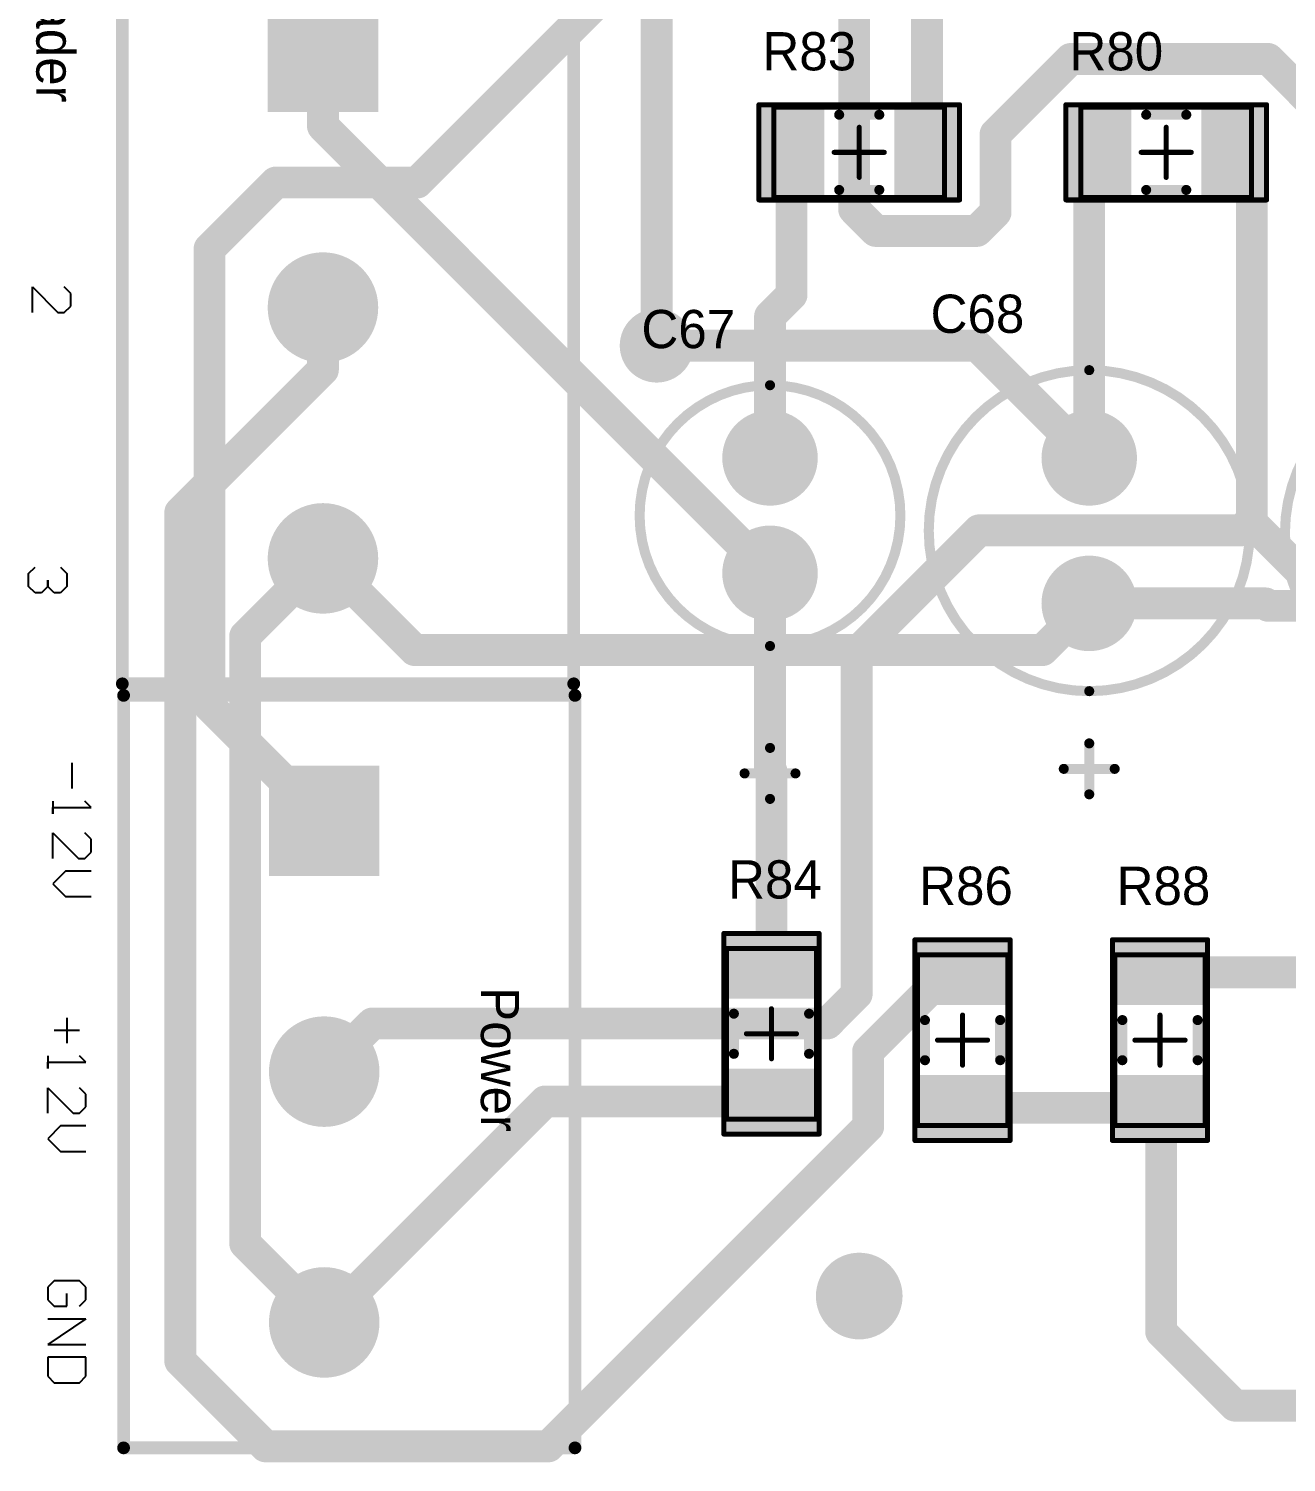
# Model space of a CAD drawing. Header units: millimetres. Extents: x 44 to 108.8, y 43.1 to 119.5.
# Drawn here: x 44.02 to 69.09, y 43.09 to 71.67 of the extents above; entities that cross this region are included whole.
import ezdxf

# ---------------------------------------------------------------- set-up
doc = ezdxf.new("R2010")
doc.units = ezdxf.units.MM
for name, color, linetype in [('BottomLayer', 5, 'Continuous'), ('BottomSolder', 6, 'Continuous'), ('Mechanical13', 56, 'Continuous'), ('Mechanical15', 56, 'Continuous'), ('MultiLayer', 9, 'Continuous'), ('TopLayer', 1, 'Continuous'), ('TopOverlay', 2, 'Continuous'), ('TopPaste', 8, 'Continuous'), ('TopSolder', 216, 'Continuous')]:
    doc.layers.add(name, color=color, linetype=linetype)

# ---------------------------------------------------------------- blocks, each defined once
blk = doc.blocks.new('_______3_1')
at = {"layer": 'BottomLayer', "const_width": 1}
for points in [[(4.5, 0, 1), (5.5, 0, 1)], [(9.5, 0, 1), (10.5, 0, 1)]]:
    blk.add_lwpolyline(points, format="xyb", close=True, dxfattribs=at)
at = {"layer": 'BottomLayer'}
blk.add_solid([(-1, -1), (1, -1), (-1, 1), (1, 1)], dxfattribs=at)
at = {"layer": 'BottomSolder', "const_width": 1.102}
for points in [[(4.449, 0, 1), (5.551, 0, 1)], [(9.449, 0, 1), (10.551, 0, 1)]]:
    blk.add_lwpolyline(points, format="xyb", close=True, dxfattribs=at)
at = {"layer": 'BottomSolder'}
blk.add_solid([(-1.102, -1.102), (1.102, -1.102), (-1.102, 1.102), (1.102, 1.102)], dxfattribs=at)
at = {"layer": 'MultiLayer', "const_width": 1}
for points in [[(4.5, 0, 1), (5.5, 0, 1)], [(9.5, 0, 1), (10.5, 0, 1)]]:
    blk.add_lwpolyline(points, format="xyb", close=True, dxfattribs=at)
at = {"layer": 'MultiLayer'}
blk.add_solid([(-1, -1), (1, -1), (-1, 1), (1, 1)], dxfattribs=at)
at = {"layer": 'TopLayer', "const_width": 1}
for points in [[(4.5, 0, 1), (5.5, 0, 1)], [(9.5, 0, 1), (10.5, 0, 1)]]:
    blk.add_lwpolyline(points, format="xyb", close=True, dxfattribs=at)
at = {"layer": 'TopLayer'}
blk.add_solid([(-1, -1), (1, -1), (-1, 1), (1, 1)], dxfattribs=at)
at = {"layer": 'TopOverlay', "const_width": 0.254}
for points in [[(12.5, 5), (-2.5, 5)], [(-2.5, -4), (-2.5, 5)], [(12.5, -4), (12.5, 5)], [(12.5, -4), (-2.5, -4)]]:
    blk.add_lwpolyline(points, dxfattribs=at)
at = {"layer": 'TopOverlay', "const_width": 0.127}
for points in [[(-2.564, 5, 1), (-2.437, 5, 1)], [(-2.564, 5, 1), (-2.437, 5, 1)], [(12.437, 5, 1), (12.564, 5, 1)], [(12.437, 5, 1), (12.564, 5, 1)], [(-2.564, -4, 1), (-2.437, -4, 1)], [(-2.564, -4, 1), (-2.437, -4, 1)], [(12.437, -4, 1), (12.564, -4, 1)], [(12.437, -4, 1), (12.564, -4, 1)]]:
    blk.add_lwpolyline(points, format="xyb", close=True, dxfattribs=at)
at = {"layer": 'TopSolder', "const_width": 1.102}
for points in [[(4.449, 0, 1), (5.551, 0, 1)], [(9.449, 0, 1), (10.551, 0, 1)]]:
    blk.add_lwpolyline(points, format="xyb", close=True, dxfattribs=at)
at = {"layer": 'TopSolder'}
blk.add_solid([(-1.102, -1.102), (1.102, -1.102), (-1.102, 1.102), (1.102, 1.102)], dxfattribs=at)
blk = doc.blocks.new('C1206_10')
at = {"layer": 'Mechanical13', "const_width": 0.1}
for points in [[(-1.7, 0.9), (1.7, 0.9)], [(-1.7, 0.9), (-1.7, -0.9)], [(1.7, 0.9), (1.7, -0.9)], [(-1.7, -0.9), (1.7, -0.9)]]:
    blk.add_lwpolyline(points, dxfattribs=at)
at = {"layer": 'Mechanical13', "const_width": 0.05}
for points in [[(-1.725, 0.9, 1), (-1.675, 0.9, 1)], [(-1.725, 0.9, 1), (-1.675, 0.9, 1)], [(1.675, 0.9, 1), (1.725, 0.9, 1)], [(1.675, 0.9, 1), (1.725, 0.9, 1)], [(-1.725, -0.9, 1), (-1.675, -0.9, 1)], [(-1.725, -0.9, 1), (-1.675, -0.9, 1)], [(1.675, -0.9, 1), (1.725, -0.9, 1)], [(1.675, -0.9, 1), (1.725, -0.9, 1)]]:
    blk.add_lwpolyline(points, format="xyb", close=True, dxfattribs=at)
at = {"layer": 'Mechanical15', "const_width": 0.1}
for points in [[(-2, 0.95), (2, 0.95)], [(-2, 0.95), (-2, -0.95)], [(2, 0.95), (2, -0.95)], [(0, 0.5), (0, -0.5)], [(-0.5, 0), (0.5, 0)], [(-2, -0.95), (2, -0.95)]]:
    blk.add_lwpolyline(points, dxfattribs=at)
at = {"layer": 'Mechanical15', "const_width": 0.05}
for points in [[(-2.025, 0.95, 1), (-1.975, 0.95, 1)], [(-2.025, 0.95, 1), (-1.975, 0.95, 1)], [(1.975, 0.95, 1), (2.025, 0.95, 1)], [(1.975, 0.95, 1), (2.025, 0.95, 1)], [(-0.025, 0.5, 1), (0.025, 0.5, 1)], [(-0.525, 0, 1), (-0.475, 0, 1)], [(0.475, 0, 1), (0.525, 0, 1)], [(-0.025, -0.5, 1), (0.025, -0.5, 1)], [(-2.025, -0.95, 1), (-1.975, -0.95, 1)], [(-2.025, -0.95, 1), (-1.975, -0.95, 1)], [(1.975, -0.95, 1), (2.025, -0.95, 1)], [(1.975, -0.95, 1), (2.025, -0.95, 1)]]:
    blk.add_lwpolyline(points, format="xyb", close=True, dxfattribs=at)
at = {"layer": 'TopLayer'}
for points in [[(-0.8, -0.85), (-0.8, 0.85), (-1.9, -0.85), (-1.9, 0.85)], [(1.9, -0.85), (1.9, 0.85), (0.8, -0.85), (0.8, 0.85)]]:
    blk.add_solid(points, dxfattribs=at)
at = {"layer": 'TopOverlay', "const_width": 0.2}
for points in [[(-0.4, 0.75), (0.4, 0.75)], [(-0.4, -0.75), (0.4, -0.75)]]:
    blk.add_lwpolyline(points, dxfattribs=at)
at = {"layer": 'TopOverlay', "const_width": 0.1}
for points in [[(-0.45, 0.75, 1), (-0.35, 0.75, 1)], [(0.35, 0.75, 1), (0.45, 0.75, 1)], [(-0.45, -0.75, 1), (-0.35, -0.75, 1)], [(0.35, -0.75, 1), (0.45, -0.75, 1)]]:
    blk.add_lwpolyline(points, format="xyb", close=True, dxfattribs=at)
at = {"layer": 'TopPaste'}
for points in [[(-0.8, -0.85), (-0.8, 0.85), (-1.9, -0.85), (-1.9, 0.85)], [(1.9, -0.85), (1.9, 0.85), (0.8, -0.85), (0.8, 0.85)]]:
    blk.add_solid(points, dxfattribs=at)
at = {"layer": 'TopSolder'}
for points in [[(-0.698, -0.952), (-0.698, 0.952), (-2.002, -0.952), (-2.002, 0.952)], [(2.002, -0.952), (2.002, 0.952), (0.698, -0.952), (0.698, 0.952)]]:
    blk.add_solid(points, dxfattribs=at)
blk = doc.blocks.new('C1206_12')
at = {"layer": 'Mechanical13', "const_width": 0.1}
for points in [[(1.7, 0.9), (-1.7, 0.9)], [(-1.7, -0.9), (-1.7, 0.9)], [(1.7, -0.9), (1.7, 0.9)], [(1.7, -0.9), (-1.7, -0.9)]]:
    blk.add_lwpolyline(points, dxfattribs=at)
at = {"layer": 'Mechanical13', "const_width": 0.05}
for points in [[(-1.725, 0.9, 1), (-1.675, 0.9, 1)], [(-1.725, 0.9, 1), (-1.675, 0.9, 1)], [(1.675, 0.9, 1), (1.725, 0.9, 1)], [(1.675, 0.9, 1), (1.725, 0.9, 1)], [(-1.725, -0.9, 1), (-1.675, -0.9, 1)], [(-1.725, -0.9, 1), (-1.675, -0.9, 1)], [(1.675, -0.9, 1), (1.725, -0.9, 1)], [(1.675, -0.9, 1), (1.725, -0.9, 1)]]:
    blk.add_lwpolyline(points, format="xyb", close=True, dxfattribs=at)
at = {"layer": 'Mechanical15', "const_width": 0.1}
for points in [[(2, 0.95), (-2, 0.95)], [(-2, -0.95), (-2, 0.95)], [(2, -0.95), (2, 0.95)], [(0, -0.5), (0, 0.5)], [(0.5, 0), (-0.5, 0)], [(2, -0.95), (-2, -0.95)]]:
    blk.add_lwpolyline(points, dxfattribs=at)
at = {"layer": 'Mechanical15', "const_width": 0.05}
for points in [[(-2.025, 0.95, 1), (-1.975, 0.95, 1)], [(-2.025, 0.95, 1), (-1.975, 0.95, 1)], [(1.975, 0.95, 1), (2.025, 0.95, 1)], [(1.975, 0.95, 1), (2.025, 0.95, 1)], [(-0.025, 0.5, 1), (0.025, 0.5, 1)], [(-0.525, 0, 1), (-0.475, 0, 1)], [(0.475, 0, 1), (0.525, 0, 1)], [(-0.025, -0.5, 1), (0.025, -0.5, 1)], [(-2.025, -0.95, 1), (-1.975, -0.95, 1)], [(-2.025, -0.95, 1), (-1.975, -0.95, 1)], [(1.975, -0.95, 1), (2.025, -0.95, 1)], [(1.975, -0.95, 1), (2.025, -0.95, 1)]]:
    blk.add_lwpolyline(points, format="xyb", close=True, dxfattribs=at)
at = {"layer": 'TopLayer'}
for points in [[(-0.8, -0.85), (-0.8, 0.85), (-1.9, -0.85), (-1.9, 0.85)], [(1.9, -0.85), (1.9, 0.85), (0.8, -0.85), (0.8, 0.85)]]:
    blk.add_solid(points, dxfattribs=at)
at = {"layer": 'TopOverlay', "const_width": 0.2}
for points in [[(0.4, 0.75), (-0.4, 0.75)], [(0.4, -0.75), (-0.4, -0.75)]]:
    blk.add_lwpolyline(points, dxfattribs=at)
at = {"layer": 'TopOverlay', "const_width": 0.1}
for points in [[(-0.45, 0.75, 1), (-0.35, 0.75, 1)], [(0.35, 0.75, 1), (0.45, 0.75, 1)], [(-0.45, -0.75, 1), (-0.35, -0.75, 1)], [(0.35, -0.75, 1), (0.45, -0.75, 1)]]:
    blk.add_lwpolyline(points, format="xyb", close=True, dxfattribs=at)
at = {"layer": 'TopPaste'}
for points in [[(-0.8, -0.85), (-0.8, 0.85), (-1.9, -0.85), (-1.9, 0.85)], [(1.9, -0.85), (1.9, 0.85), (0.8, -0.85), (0.8, 0.85)]]:
    blk.add_solid(points, dxfattribs=at)
at = {"layer": 'TopSolder'}
for points in [[(-0.698, -0.952), (-0.698, 0.952), (-2.002, -0.952), (-2.002, 0.952)], [(2.002, -0.952), (2.002, 0.952), (0.698, -0.952), (0.698, 0.952)]]:
    blk.add_solid(points, dxfattribs=at)
blk = doc.blocks.new('C1206_14')
at = {"layer": 'Mechanical13', "const_width": 0.1}
for points in [[(-1.7, 0.9), (1.7, 0.9)], [(-1.7, 0.9), (-1.7, -0.9)], [(1.7, 0.9), (1.7, -0.9)], [(-1.7, -0.9), (1.7, -0.9)]]:
    blk.add_lwpolyline(points, dxfattribs=at)
at = {"layer": 'Mechanical13', "const_width": 0.05}
for points in [[(-1.725, 0.9, 1), (-1.675, 0.9, 1)], [(-1.725, 0.9, 1), (-1.675, 0.9, 1)], [(1.675, 0.9, 1), (1.725, 0.9, 1)], [(1.675, 0.9, 1), (1.725, 0.9, 1)], [(-1.725, -0.9, 1), (-1.675, -0.9, 1)], [(-1.725, -0.9, 1), (-1.675, -0.9, 1)], [(1.675, -0.9, 1), (1.725, -0.9, 1)], [(1.675, -0.9, 1), (1.725, -0.9, 1)]]:
    blk.add_lwpolyline(points, format="xyb", close=True, dxfattribs=at)
at = {"layer": 'Mechanical15', "const_width": 0.1}
for points in [[(-2, 0.95), (2, 0.95)], [(-2, 0.95), (-2, -0.95)], [(2, 0.95), (2, -0.95)], [(0, 0.5), (0, -0.5)], [(-0.5, 0), (0.5, 0)], [(-2, -0.95), (2, -0.95)]]:
    blk.add_lwpolyline(points, dxfattribs=at)
at = {"layer": 'Mechanical15', "const_width": 0.05}
for points in [[(-2.025, 0.95, 1), (-1.975, 0.95, 1)], [(-2.025, 0.95, 1), (-1.975, 0.95, 1)], [(1.975, 0.95, 1), (2.025, 0.95, 1)], [(1.975, 0.95, 1), (2.025, 0.95, 1)], [(-0.025, 0.5, 1), (0.025, 0.5, 1)], [(-0.525, 0, 1), (-0.475, 0, 1)], [(0.475, 0, 1), (0.525, 0, 1)], [(-0.025, -0.5, 1), (0.025, -0.5, 1)], [(-2.025, -0.95, 1), (-1.975, -0.95, 1)], [(-2.025, -0.95, 1), (-1.975, -0.95, 1)], [(1.975, -0.95, 1), (2.025, -0.95, 1)], [(1.975, -0.95, 1), (2.025, -0.95, 1)]]:
    blk.add_lwpolyline(points, format="xyb", close=True, dxfattribs=at)
at = {"layer": 'TopLayer'}
for points in [[(-0.8, -0.85), (-0.8, 0.85), (-1.9, -0.85), (-1.9, 0.85)], [(1.9, -0.85), (1.9, 0.85), (0.8, -0.85), (0.8, 0.85)]]:
    blk.add_solid(points, dxfattribs=at)
at = {"layer": 'TopOverlay', "const_width": 0.2}
for points in [[(-0.4, 0.75), (0.4, 0.75)], [(-0.4, -0.75), (0.4, -0.75)]]:
    blk.add_lwpolyline(points, dxfattribs=at)
at = {"layer": 'TopOverlay', "const_width": 0.1}
for points in [[(-0.45, 0.75, 1), (-0.35, 0.75, 1)], [(0.35, 0.75, 1), (0.45, 0.75, 1)], [(-0.45, -0.75, 1), (-0.35, -0.75, 1)], [(0.35, -0.75, 1), (0.45, -0.75, 1)]]:
    blk.add_lwpolyline(points, format="xyb", close=True, dxfattribs=at)
at = {"layer": 'TopPaste'}
for points in [[(-0.8, -0.85), (-0.8, 0.85), (-1.9, -0.85), (-1.9, 0.85)], [(1.9, -0.85), (1.9, 0.85), (0.8, -0.85), (0.8, 0.85)]]:
    blk.add_solid(points, dxfattribs=at)
at = {"layer": 'TopSolder'}
for points in [[(-0.698, -0.952), (-0.698, 0.952), (-2.002, -0.952), (-2.002, 0.952)], [(2.002, -0.952), (2.002, 0.952), (0.698, -0.952), (0.698, 0.952)]]:
    blk.add_solid(points, dxfattribs=at)
blk = doc.blocks.new('C1206_15')
at = {"layer": 'Mechanical13', "const_width": 0.1}
for points in [[(1.7, 0.9), (-1.7, 0.9)], [(-1.7, 0.9), (-1.7, -0.9)], [(1.7, 0.9), (1.7, -0.9)], [(1.7, -0.9), (-1.7, -0.9)]]:
    blk.add_lwpolyline(points, dxfattribs=at)
at = {"layer": 'Mechanical13', "const_width": 0.05}
for points in [[(-1.725, 0.9, 1), (-1.675, 0.9, 1)], [(-1.725, 0.9, 1), (-1.675, 0.9, 1)], [(1.675, 0.9, 1), (1.725, 0.9, 1)], [(1.675, 0.9, 1), (1.725, 0.9, 1)], [(-1.725, -0.9, 1), (-1.675, -0.9, 1)], [(-1.725, -0.9, 1), (-1.675, -0.9, 1)], [(1.675, -0.9, 1), (1.725, -0.9, 1)], [(1.675, -0.9, 1), (1.725, -0.9, 1)]]:
    blk.add_lwpolyline(points, format="xyb", close=True, dxfattribs=at)
at = {"layer": 'Mechanical15', "const_width": 0.1}
for points in [[(2, 0.95), (-2, 0.95)], [(-2, 0.95), (-2, -0.95)], [(2, 0.95), (2, -0.95)], [(0, 0.5), (0, -0.5)], [(0.5, 0), (-0.5, 0)], [(2, -0.95), (-2, -0.95)]]:
    blk.add_lwpolyline(points, dxfattribs=at)
at = {"layer": 'Mechanical15', "const_width": 0.05}
for points in [[(-2.025, 0.95, 1), (-1.975, 0.95, 1)], [(-2.025, 0.95, 1), (-1.975, 0.95, 1)], [(1.975, 0.95, 1), (2.025, 0.95, 1)], [(1.975, 0.95, 1), (2.025, 0.95, 1)], [(-0.025, 0.5, 1), (0.025, 0.5, 1)], [(-0.525, 0, 1), (-0.475, 0, 1)], [(0.475, 0, 1), (0.525, 0, 1)], [(-0.025, -0.5, 1), (0.025, -0.5, 1)], [(-2.025, -0.95, 1), (-1.975, -0.95, 1)], [(-2.025, -0.95, 1), (-1.975, -0.95, 1)], [(1.975, -0.95, 1), (2.025, -0.95, 1)], [(1.975, -0.95, 1), (2.025, -0.95, 1)]]:
    blk.add_lwpolyline(points, format="xyb", close=True, dxfattribs=at)
at = {"layer": 'TopLayer'}
for points in [[(-0.8, -0.85), (-0.8, 0.85), (-1.9, -0.85), (-1.9, 0.85)], [(1.9, -0.85), (1.9, 0.85), (0.8, -0.85), (0.8, 0.85)]]:
    blk.add_solid(points, dxfattribs=at)
at = {"layer": 'TopOverlay', "const_width": 0.2}
for points in [[(0.4, 0.75), (-0.4, 0.75)], [(0.4, -0.75), (-0.4, -0.75)]]:
    blk.add_lwpolyline(points, dxfattribs=at)
at = {"layer": 'TopOverlay', "const_width": 0.1}
for points in [[(-0.45, 0.75, 1), (-0.35, 0.75, 1)], [(0.35, 0.75, 1), (0.45, 0.75, 1)], [(-0.45, -0.75, 1), (-0.35, -0.75, 1)], [(0.35, -0.75, 1), (0.45, -0.75, 1)]]:
    blk.add_lwpolyline(points, format="xyb", close=True, dxfattribs=at)
at = {"layer": 'TopPaste'}
for points in [[(-0.8, -0.85), (-0.8, 0.85), (-1.9, -0.85), (-1.9, 0.85)], [(1.9, -0.85), (1.9, 0.85), (0.8, -0.85), (0.8, 0.85)]]:
    blk.add_solid(points, dxfattribs=at)
at = {"layer": 'TopSolder'}
for points in [[(-0.698, -0.952), (-0.698, 0.952), (-2.002, -0.952), (-2.002, 0.952)], [(2.002, -0.952), (2.002, 0.952), (0.698, -0.952), (0.698, 0.952)]]:
    blk.add_solid(points, dxfattribs=at)
blk = doc.blocks.new('C1206_18')
at = {"layer": 'Mechanical13', "const_width": 0.1}
for points in [[(-1.7, 0.9), (1.7, 0.9)], [(-1.7, -0.9), (-1.7, 0.9)], [(1.7, -0.9), (1.7, 0.9)], [(-1.7, -0.9), (1.7, -0.9)]]:
    blk.add_lwpolyline(points, dxfattribs=at)
at = {"layer": 'Mechanical13', "const_width": 0.05}
for points in [[(-1.725, 0.9, 1), (-1.675, 0.9, 1)], [(-1.725, 0.9, 1), (-1.675, 0.9, 1)], [(1.675, 0.9, 1), (1.725, 0.9, 1)], [(1.675, 0.9, 1), (1.725, 0.9, 1)], [(-1.725, -0.9, 1), (-1.675, -0.9, 1)], [(-1.725, -0.9, 1), (-1.675, -0.9, 1)], [(1.675, -0.9, 1), (1.725, -0.9, 1)], [(1.675, -0.9, 1), (1.725, -0.9, 1)]]:
    blk.add_lwpolyline(points, format="xyb", close=True, dxfattribs=at)
at = {"layer": 'Mechanical15', "const_width": 0.1}
for points in [[(-2, 0.95), (2, 0.95)], [(-2, -0.95), (-2, 0.95)], [(2, -0.95), (2, 0.95)], [(0, -0.5), (0, 0.5)], [(-0.5, 0), (0.5, 0)], [(-2, -0.95), (2, -0.95)]]:
    blk.add_lwpolyline(points, dxfattribs=at)
at = {"layer": 'Mechanical15', "const_width": 0.05}
for points in [[(-2.025, 0.95, 1), (-1.975, 0.95, 1)], [(-2.025, 0.95, 1), (-1.975, 0.95, 1)], [(1.975, 0.95, 1), (2.025, 0.95, 1)], [(1.975, 0.95, 1), (2.025, 0.95, 1)], [(-0.025, 0.5, 1), (0.025, 0.5, 1)], [(-0.525, 0, 1), (-0.475, 0, 1)], [(0.475, 0, 1), (0.525, 0, 1)], [(-0.025, -0.5, 1), (0.025, -0.5, 1)], [(-2.025, -0.95, 1), (-1.975, -0.95, 1)], [(-2.025, -0.95, 1), (-1.975, -0.95, 1)], [(1.975, -0.95, 1), (2.025, -0.95, 1)], [(1.975, -0.95, 1), (2.025, -0.95, 1)]]:
    blk.add_lwpolyline(points, format="xyb", close=True, dxfattribs=at)
at = {"layer": 'TopLayer'}
for points in [[(-0.8, -0.85), (-0.8, 0.85), (-1.9, -0.85), (-1.9, 0.85)], [(1.9, -0.85), (1.9, 0.85), (0.8, -0.85), (0.8, 0.85)]]:
    blk.add_solid(points, dxfattribs=at)
at = {"layer": 'TopOverlay', "const_width": 0.2}
for points in [[(-0.4, 0.75), (0.4, 0.75)], [(-0.4, -0.75), (0.4, -0.75)]]:
    blk.add_lwpolyline(points, dxfattribs=at)
at = {"layer": 'TopOverlay', "const_width": 0.1}
for points in [[(-0.45, 0.75, 1), (-0.35, 0.75, 1)], [(0.35, 0.75, 1), (0.45, 0.75, 1)], [(-0.45, -0.75, 1), (-0.35, -0.75, 1)], [(0.35, -0.75, 1), (0.45, -0.75, 1)]]:
    blk.add_lwpolyline(points, format="xyb", close=True, dxfattribs=at)
at = {"layer": 'TopPaste'}
for points in [[(-0.8, -0.85), (-0.8, 0.85), (-1.9, -0.85), (-1.9, 0.85)], [(1.9, -0.85), (1.9, 0.85), (0.8, -0.85), (0.8, 0.85)]]:
    blk.add_solid(points, dxfattribs=at)
at = {"layer": 'TopSolder'}
for points in [[(-0.698, -0.952), (-0.698, 0.952), (-2.002, -0.952), (-2.002, 0.952)], [(2.002, -0.952), (2.002, 0.952), (0.698, -0.952), (0.698, 0.952)]]:
    blk.add_solid(points, dxfattribs=at)
blk = doc.blocks.new('HEADER_3_38')
at = {"layer": 'BottomLayer', "const_width": 1}
for points in [[(4.5, 0, 1), (5.5, 0, 1)], [(9.5, 0, 1), (10.5, 0, 1)]]:
    blk.add_lwpolyline(points, format="xyb", close=True, dxfattribs=at)
at = {"layer": 'BottomLayer'}
blk.add_solid([(-1, -1), (1, -1), (-1, 1), (1, 1)], dxfattribs=at)
at = {"layer": 'BottomSolder', "const_width": 1.102}
for points in [[(4.449, 0, 1), (5.551, 0, 1)], [(9.449, 0, 1), (10.551, 0, 1)]]:
    blk.add_lwpolyline(points, format="xyb", close=True, dxfattribs=at)
at = {"layer": 'BottomSolder'}
blk.add_solid([(-1.102, -1.102), (1.102, -1.102), (-1.102, 1.102), (1.102, 1.102)], dxfattribs=at)
at = {"layer": 'MultiLayer', "const_width": 1}
for points in [[(4.5, 0, 1), (5.5, 0, 1)], [(9.5, 0, 1), (10.5, 0, 1)]]:
    blk.add_lwpolyline(points, format="xyb", close=True, dxfattribs=at)
at = {"layer": 'MultiLayer'}
blk.add_solid([(-1, -1), (1, -1), (-1, 1), (1, 1)], dxfattribs=at)
at = {"layer": 'TopLayer', "const_width": 1}
for points in [[(4.5, 0, 1), (5.5, 0, 1)], [(9.5, 0, 1), (10.5, 0, 1)]]:
    blk.add_lwpolyline(points, format="xyb", close=True, dxfattribs=at)
at = {"layer": 'TopLayer'}
blk.add_solid([(-1, -1), (1, -1), (-1, 1), (1, 1)], dxfattribs=at)
at = {"layer": 'TopOverlay', "const_width": 0.254}
for points in [[(-2.5, -4), (-2.5, 5)], [(12.5, 5), (-2.5, 5)], [(12.5, -4), (12.5, 5)], [(12.5, -4), (-2.5, -4)]]:
    blk.add_lwpolyline(points, dxfattribs=at)
at = {"layer": 'TopOverlay', "const_width": 0.127}
for points in [[(-2.564, 5, 1), (-2.437, 5, 1)], [(-2.564, 5, 1), (-2.437, 5, 1)], [(12.437, 5, 1), (12.564, 5, 1)], [(12.437, 5, 1), (12.564, 5, 1)], [(-2.564, -4, 1), (-2.437, -4, 1)], [(-2.564, -4, 1), (-2.437, -4, 1)], [(12.437, -4, 1), (12.564, -4, 1)], [(12.437, -4, 1), (12.564, -4, 1)]]:
    blk.add_lwpolyline(points, format="xyb", close=True, dxfattribs=at)
at = {"layer": 'TopSolder', "const_width": 1.102}
for points in [[(4.449, 0, 1), (5.551, 0, 1)], [(9.449, 0, 1), (10.551, 0, 1)]]:
    blk.add_lwpolyline(points, format="xyb", close=True, dxfattribs=at)
at = {"layer": 'TopSolder'}
blk.add_solid([(-1.102, -1.102), (1.102, -1.102), (-1.102, 1.102), (1.102, 1.102)], dxfattribs=at)
blk = doc.blocks.new('CAPACITOR_100UF_42')
at = {"layer": 'BottomLayer', "const_width": 0.85}
for points in [[(-0.425, 0, 1), (0.425, 0, 1)], [(2.475, 0, 1), (3.325, 0, 1)]]:
    blk.add_lwpolyline(points, format="xyb", close=True, dxfattribs=at)
at = {"layer": 'BottomSolder', "const_width": 0.952}
for points in [[(-0.476, 0, 1), (0.476, 0, 1)], [(2.424, 0, 1), (3.376, 0, 1)]]:
    blk.add_lwpolyline(points, format="xyb", close=True, dxfattribs=at)
at = {"layer": 'MultiLayer', "const_width": 0.85}
for points in [[(-0.425, 0, 1), (0.425, 0, 1)], [(2.475, 0, 1), (3.325, 0, 1)]]:
    blk.add_lwpolyline(points, format="xyb", close=True, dxfattribs=at)
at = {"layer": 'TopLayer', "const_width": 0.85}
for points in [[(-0.425, 0, 1), (0.425, 0, 1)], [(2.475, 0, 1), (3.325, 0, 1)]]:
    blk.add_lwpolyline(points, format="xyb", close=True, dxfattribs=at)
at = {"layer": 'TopOverlay'}
for points, const_width in [([(4.65, 0, 1), (-1.75, 0, 1)], 0.2), ([(6.149, 0.508, 1), (6.249, 0.508, 1)], 0.1), ([(-1.8, 0, 1), (-1.7, 0, 1)], 0.1), ([(4.6, 0, 1), (4.7, 0, 1)], 0.1), ([(5.641, 0, 1), (5.741, 0, 1)], 0.1), ([(6.657, 0, 1), (6.757, 0, 1)], 0.1), ([(6.149, -0.508, 1), (6.249, -0.508, 1)], 0.1)]:
    blk.add_lwpolyline(points, format="xyb", close=True, dxfattribs=dict(at, const_width=const_width))
at = {"layer": 'TopOverlay', "const_width": 0.2}
for points in [[(6.199, -0.508), (6.199, 0.508)], [(6.707, 0), (5.691, 0)]]:
    blk.add_lwpolyline(points, dxfattribs=at)
at = {"layer": 'TopSolder', "const_width": 0.952}
for points in [[(-0.476, 0, 1), (0.476, 0, 1)], [(2.424, 0, 1), (3.376, 0, 1)]]:
    blk.add_lwpolyline(points, format="xyb", close=True, dxfattribs=at)
blk = doc.blocks.new('CAPACITOR_4U7F_43')
at = {"layer": 'BottomLayer', "const_width": 0.85}
for points in [[(-0.425, 0, 1), (0.425, 0, 1)], [(1.875, 0, 1), (2.725, 0, 1)]]:
    blk.add_lwpolyline(points, format="xyb", close=True, dxfattribs=at)
at = {"layer": 'BottomSolder', "const_width": 0.952}
for points in [[(-0.476, 0, 1), (0.476, 0, 1)], [(1.824, 0, 1), (2.776, 0, 1)]]:
    blk.add_lwpolyline(points, format="xyb", close=True, dxfattribs=at)
at = {"layer": 'MultiLayer', "const_width": 0.85}
for points in [[(-0.425, 0, 1), (0.425, 0, 1)], [(1.875, 0, 1), (2.725, 0, 1)]]:
    blk.add_lwpolyline(points, format="xyb", close=True, dxfattribs=at)
at = {"layer": 'TopLayer', "const_width": 0.85}
for points in [[(-0.425, 0, 1), (0.425, 0, 1)], [(1.875, 0, 1), (2.725, 0, 1)]]:
    blk.add_lwpolyline(points, format="xyb", close=True, dxfattribs=at)
at = {"layer": 'TopOverlay'}
for points, const_width in [([(3.75, 0, 1), (-1.45, 0, 1)], 0.2), ([(6.24, 0.508, 1), (6.34, 0.508, 1)], 0.1), ([(-1.5, 0, 1), (-1.4, 0, 1)], 0.1), ([(3.7, 0, 1), (3.8, 0, 1)], 0.1), ([(5.732, 0, 1), (5.832, 0, 1)], 0.1), ([(6.748, 0, 1), (6.848, 0, 1)], 0.1), ([(6.24, -0.508, 1), (6.34, -0.508, 1)], 0.1)]:
    blk.add_lwpolyline(points, format="xyb", close=True, dxfattribs=dict(at, const_width=const_width))
at = {"layer": 'TopOverlay', "const_width": 0.2}
for points in [[(6.29, -0.508), (6.29, 0.508)], [(6.798, 0), (5.782, 0)]]:
    blk.add_lwpolyline(points, dxfattribs=at)
at = {"layer": 'TopSolder', "const_width": 0.952}
for points in [[(-0.476, 0, 1), (0.476, 0, 1)], [(1.824, 0, 1), (2.776, 0, 1)]]:
    blk.add_lwpolyline(points, format="xyb", close=True, dxfattribs=at)
blk = doc.blocks.new('CAPACITOR_100UF_44')
at = {"layer": 'BottomLayer', "const_width": 0.85}
for points in [[(-0.425, 0, 1), (0.425, 0, 1)], [(2.475, 0, 1), (3.325, 0, 1)]]:
    blk.add_lwpolyline(points, format="xyb", close=True, dxfattribs=at)
at = {"layer": 'BottomSolder', "const_width": 0.952}
for points in [[(-0.476, 0, 1), (0.476, 0, 1)], [(2.424, 0, 1), (3.376, 0, 1)]]:
    blk.add_lwpolyline(points, format="xyb", close=True, dxfattribs=at)
at = {"layer": 'MultiLayer', "const_width": 0.85}
for points in [[(-0.425, 0, 1), (0.425, 0, 1)], [(2.475, 0, 1), (3.325, 0, 1)]]:
    blk.add_lwpolyline(points, format="xyb", close=True, dxfattribs=at)
at = {"layer": 'TopLayer', "const_width": 0.85}
for points in [[(-0.425, 0, 1), (0.425, 0, 1)], [(2.475, 0, 1), (3.325, 0, 1)]]:
    blk.add_lwpolyline(points, format="xyb", close=True, dxfattribs=at)
at = {"layer": 'TopOverlay'}
for points, const_width in [([(4.65, 0, 1), (-1.75, 0, 1)], 0.2), ([(6.149, 0.508, 1), (6.249, 0.508, 1)], 0.1), ([(-1.8, 0, 1), (-1.7, 0, 1)], 0.1), ([(4.6, 0, 1), (4.7, 0, 1)], 0.1), ([(5.641, 0, 1), (5.741, 0, 1)], 0.1), ([(6.657, 0, 1), (6.757, 0, 1)], 0.1), ([(6.149, -0.508, 1), (6.249, -0.508, 1)], 0.1)]:
    blk.add_lwpolyline(points, format="xyb", close=True, dxfattribs=dict(at, const_width=const_width))
at = {"layer": 'TopOverlay', "const_width": 0.2}
for points in [[(6.199, -0.508), (6.199, 0.508)], [(6.707, 0), (5.691, 0)]]:
    blk.add_lwpolyline(points, dxfattribs=at)
at = {"layer": 'TopSolder', "const_width": 0.952}
for points in [[(-0.476, 0, 1), (0.476, 0, 1)], [(2.424, 0, 1), (3.376, 0, 1)]]:
    blk.add_lwpolyline(points, format="xyb", close=True, dxfattribs=at)

msp = doc.modelspace()

# ---------------------------------------------------------------- linework, layer by layer
at = {"layer": 'BottomLayer', "const_width": 0.635}
for points in [[(51.765, 68.605), (57.201, 74.041)], [(47.625, 67.285), (48.946, 68.605)], [(48.946, 68.605), (51.765, 68.605)], [(47.625, 58.166), (47.625, 67.285)], [(56.54, 65.354), (62.926, 65.354)], [(62.926, 65.354), (65.165, 63.115)], [(49.886, 61.112), (51.714, 59.284)], [(64.233, 59.284), (65.165, 60.215)], [(65.165, 60.215), (68.682, 60.215)], [(68.682, 60.215), (68.73, 60.167)], [(68.73, 60.167), (72.267, 60.167)], [(51.714, 59.284), (64.233, 59.284)], [(47.625, 58.166), (49.911, 55.88)]]:
    msp.add_lwpolyline(points, dxfattribs=at)
at = {"layer": 'BottomLayer'}
for points, const_width in [([(48.787, 68.605, 1), (49.105, 68.605, 1)], 0.318), ([(48.787, 68.605, 1), (49.105, 68.605, 1)], 0.318), ([(51.606, 68.605, 1), (51.924, 68.605, 1)], 0.318), ([(51.606, 68.605, 1), (51.924, 68.605, 1)], 0.318), ([(47.466, 67.285, 1), (47.784, 67.285, 1)], 0.318), ([(47.466, 67.285, 1), (47.784, 67.285, 1)], 0.318), ([(56.223, 65.354, 1), (56.858, 65.354, 1)], 0.635), ([(56.382, 65.354, 1), (56.699, 65.354, 1)], 0.318), ([(62.767, 65.354, 1), (63.084, 65.354, 1)], 0.318), ([(62.767, 65.354, 1), (63.084, 65.354, 1)], 0.318), ([(65.006, 63.115, 1), (65.323, 63.115, 1)], 0.318), ([(49.727, 61.112, 1), (50.044, 61.112, 1)], 0.318), ([(65.006, 60.215, 1), (65.323, 60.215, 1)], 0.318), ([(65.006, 60.215, 1), (65.323, 60.215, 1)], 0.318), ([(68.523, 60.215, 1), (68.84, 60.215, 1)], 0.318), ([(68.523, 60.215, 1), (68.84, 60.215, 1)], 0.318), ([(68.571, 60.167, 1), (68.889, 60.167, 1)], 0.318), ([(68.571, 60.167, 1), (68.889, 60.167, 1)], 0.318), ([(51.556, 59.284, 1), (51.873, 59.284, 1)], 0.318), ([(51.556, 59.284, 1), (51.873, 59.284, 1)], 0.318), ([(64.074, 59.284, 1), (64.392, 59.284, 1)], 0.318), ([(64.074, 59.284, 1), (64.392, 59.284, 1)], 0.318), ([(47.466, 58.166, 1), (47.784, 58.166, 1)], 0.318), ([(47.466, 58.166, 1), (47.784, 58.166, 1)], 0.318), ([(49.752, 55.88, 1), (50.07, 55.88, 1)], 0.318), ([(60.198, 46.406, 1), (60.96, 46.406, 1)], 0.762)]:
    msp.add_lwpolyline(points, format="xyb", close=True, dxfattribs=dict(at, const_width=const_width))
at = {"layer": 'BottomSolder'}
for points, const_width in [([(56.172, 65.354, 1), (56.909, 65.354, 1)], 0.737), ([(60.147, 46.406, 1), (61.011, 46.406, 1)], 0.864)]:
    msp.add_lwpolyline(points, format="xyb", close=True, dxfattribs=dict(at, const_width=const_width))
at = {"layer": 'MultiLayer'}
for points, const_width in [([(56.223, 65.354, 1), (56.858, 65.354, 1)], 0.635), ([(60.198, 46.406, 1), (60.96, 46.406, 1)], 0.762)]:
    msp.add_lwpolyline(points, format="xyb", close=True, dxfattribs=dict(at, const_width=const_width))
at = {"layer": 'TopLayer', "const_width": 0.635}
for points in [[(61.929, 69.207), (61.929, 75.633)], [(56.54, 65.354), (56.54, 74.168)], [(60.477, 68.072), (60.477, 72.564)], [(49.886, 69.73), (49.886, 71.112)], [(63.297, 69.571), (64.795, 71.069)], [(64.795, 71.069), (68.732, 71.069)], [(68.732, 71.069), (70.341, 69.46)], [(49.886, 69.73), (58.8, 60.815)], [(63.297, 68.012), (63.297, 69.571)], [(59.229, 66.367), (59.229, 69.207)], [(65.165, 69.021), (65.35, 69.207)], [(68.406, 61.878), (68.406, 69.207)], [(65.165, 63.115), (65.165, 69.021)], [(60.477, 68.072), (60.909, 67.64)], [(62.925, 67.64), (63.297, 68.012)], [(60.909, 67.64), (62.925, 67.64)], [(58.8, 65.938), (59.229, 66.367)], [(49.886, 64.872), (49.886, 66.112)], [(58.8, 63.115), (58.8, 65.938)], [(47.041, 62.027), (49.886, 64.872)], [(47.041, 45.11), (47.041, 62.027)], [(68.199, 61.671), (68.406, 61.878)], [(68.406, 61.82), (68.406, 61.878)], [(68.406, 61.82), (71.653, 58.572)], [(60.528, 59.233), (62.967, 61.671)], [(62.967, 61.671), (68.199, 61.671)], [(48.336, 59.563), (49.886, 61.112)], [(58.8, 56.899), (58.8, 60.815)], [(48.336, 47.455), (48.336, 59.563)], [(60.528, 52.426), (60.528, 59.233)], [(58.8, 56.899), (58.829, 56.871)], [(58.829, 52.985), (58.829, 56.871)], [(60.757, 51.283), (62.332, 52.858)], [(62.332, 52.858), (62.639, 52.858)], [(66.576, 52.858), (76.504, 52.858)], [(59.944, 51.841), (60.528, 52.426)], [(49.911, 50.88), (50.872, 51.841)], [(50.872, 51.841), (59.944, 51.841)], [(60.757, 49.784), (60.757, 51.283)], [(49.911, 45.88), (54.316, 50.285)], [(54.316, 50.285), (58.829, 50.285)], [(62.639, 50.158), (66.576, 50.158)], [(66.576, 50.158), (66.599, 50.158)], [(66.599, 45.695), (66.599, 50.158)], [(54.381, 43.409), (60.757, 49.784)], [(48.336, 47.455), (49.911, 45.88)], [(66.599, 45.695), (68.072, 44.221)], [(47.041, 45.11), (48.743, 43.409)], [(68.072, 44.221), (101.146, 44.221)], [(48.743, 43.409), (54.381, 43.409)]]:
    msp.add_lwpolyline(points, dxfattribs=at)
at = {"layer": 'TopLayer'}
for points, const_width in [([(49.727, 71.112, 1), (50.044, 71.112, 1)], 0.318), ([(64.637, 71.069, 1), (64.954, 71.069, 1)], 0.318), ([(64.637, 71.069, 1), (64.954, 71.069, 1)], 0.318), ([(68.574, 71.069, 1), (68.891, 71.069, 1)], 0.318), ([(68.574, 71.069, 1), (68.891, 71.069, 1)], 0.318), ([(49.727, 69.73, 1), (50.044, 69.73, 1)], 0.318), ([(49.727, 69.73, 1), (50.044, 69.73, 1)], 0.318), ([(63.138, 69.571, 1), (63.456, 69.571, 1)], 0.318), ([(63.138, 69.571, 1), (63.456, 69.571, 1)], 0.318), ([(59.07, 69.207, 1), (59.388, 69.207, 1)], 0.318), ([(61.77, 69.207, 1), (62.088, 69.207, 1)], 0.318), ([(65.192, 69.207, 1), (65.509, 69.207, 1)], 0.318), ([(68.247, 69.207, 1), (68.565, 69.207, 1)], 0.318), ([(65.006, 69.021, 1), (65.323, 69.021, 1)], 0.318), ([(65.006, 69.021, 1), (65.323, 69.021, 1)], 0.318), ([(60.319, 68.072, 1), (60.636, 68.072, 1)], 0.318), ([(60.319, 68.072, 1), (60.636, 68.072, 1)], 0.318), ([(63.138, 68.012, 1), (63.456, 68.012, 1)], 0.318), ([(63.138, 68.012, 1), (63.456, 68.012, 1)], 0.318), ([(60.75, 67.64, 1), (61.068, 67.64, 1)], 0.318), ([(60.75, 67.64, 1), (61.068, 67.64, 1)], 0.318), ([(62.766, 67.64, 1), (63.084, 67.64, 1)], 0.318), ([(62.766, 67.64, 1), (63.084, 67.64, 1)], 0.318), ([(59.07, 66.367, 1), (59.388, 66.367, 1)], 0.318), ([(59.07, 66.367, 1), (59.388, 66.367, 1)], 0.318), ([(49.727, 66.112, 1), (50.044, 66.112, 1)], 0.318), ([(58.642, 65.938, 1), (58.959, 65.938, 1)], 0.318), ([(58.642, 65.938, 1), (58.959, 65.938, 1)], 0.318), ([(56.223, 65.354, 1), (56.858, 65.354, 1)], 0.635), ([(56.382, 65.354, 1), (56.699, 65.354, 1)], 0.318), ([(49.727, 64.872, 1), (50.044, 64.872, 1)], 0.318), ([(49.727, 64.872, 1), (50.044, 64.872, 1)], 0.318), ([(58.642, 63.115, 1), (58.959, 63.115, 1)], 0.318), ([(65.006, 63.115, 1), (65.323, 63.115, 1)], 0.318), ([(46.882, 62.027, 1), (47.2, 62.027, 1)], 0.318), ([(46.882, 62.027, 1), (47.2, 62.027, 1)], 0.318), ([(68.247, 61.878, 1), (68.565, 61.878, 1)], 0.318), ([(68.247, 61.878, 1), (68.565, 61.878, 1)], 0.318), ([(68.247, 61.878, 1), (68.565, 61.878, 1)], 0.318), ([(68.247, 61.82, 1), (68.565, 61.82, 1)], 0.318), ([(68.247, 61.82, 1), (68.565, 61.82, 1)], 0.318), ([(62.808, 61.671, 1), (63.125, 61.671, 1)], 0.318), ([(62.808, 61.671, 1), (63.125, 61.671, 1)], 0.318), ([(68.04, 61.671, 1), (68.358, 61.671, 1)], 0.318), ([(68.04, 61.671, 1), (68.358, 61.671, 1)], 0.318), ([(49.727, 61.112, 1), (50.044, 61.112, 1)], 0.318), ([(58.642, 60.815, 1), (58.959, 60.815, 1)], 0.318), ([(58.642, 60.815, 1), (58.959, 60.815, 1)], 0.318), ([(48.177, 59.563, 1), (48.495, 59.563, 1)], 0.318), ([(48.177, 59.563, 1), (48.495, 59.563, 1)], 0.318), ([(60.369, 59.233, 1), (60.687, 59.233, 1)], 0.318), ([(60.369, 59.233, 1), (60.687, 59.233, 1)], 0.318), ([(58.642, 56.899, 1), (58.959, 56.899, 1)], 0.318), ([(58.642, 56.899, 1), (58.959, 56.899, 1)], 0.318), ([(58.67, 56.871, 1), (58.987, 56.871, 1)], 0.318), ([(58.67, 56.871, 1), (58.987, 56.871, 1)], 0.318), ([(58.67, 52.985, 1), (58.987, 52.985, 1)], 0.318), ([(62.173, 52.858, 1), (62.49, 52.858, 1)], 0.318), ([(62.173, 52.858, 1), (62.49, 52.858, 1)], 0.318), ([(62.48, 52.858, 1), (62.797, 52.858, 1)], 0.318), ([(66.417, 52.858, 1), (66.734, 52.858, 1)], 0.318), ([(60.369, 52.426, 1), (60.687, 52.426, 1)], 0.318), ([(60.369, 52.426, 1), (60.687, 52.426, 1)], 0.318), ([(50.714, 51.841, 1), (51.031, 51.841, 1)], 0.318), ([(50.714, 51.841, 1), (51.031, 51.841, 1)], 0.318), ([(59.785, 51.841, 1), (60.103, 51.841, 1)], 0.318), ([(59.785, 51.841, 1), (60.103, 51.841, 1)], 0.318), ([(60.598, 51.283, 1), (60.916, 51.283, 1)], 0.318), ([(60.598, 51.283, 1), (60.916, 51.283, 1)], 0.318), ([(49.752, 50.88, 1), (50.07, 50.88, 1)], 0.318), ([(54.157, 50.285, 1), (54.475, 50.285, 1)], 0.318), ([(54.157, 50.285, 1), (54.475, 50.285, 1)], 0.318), ([(58.67, 50.285, 1), (58.987, 50.285, 1)], 0.318), ([(62.48, 50.158, 1), (62.797, 50.158, 1)], 0.318), ([(66.417, 50.158, 1), (66.734, 50.158, 1)], 0.318), ([(66.417, 50.158, 1), (66.734, 50.158, 1)], 0.318), ([(66.44, 50.158, 1), (66.758, 50.158, 1)], 0.318), ([(66.44, 50.158, 1), (66.758, 50.158, 1)], 0.318), ([(60.598, 49.784, 1), (60.916, 49.784, 1)], 0.318), ([(60.598, 49.784, 1), (60.916, 49.784, 1)], 0.318), ([(48.177, 47.455, 1), (48.495, 47.455, 1)], 0.318), ([(48.177, 47.455, 1), (48.495, 47.455, 1)], 0.318), ([(60.198, 46.406, 1), (60.96, 46.406, 1)], 0.762), ([(49.752, 45.88, 1), (50.07, 45.88, 1)], 0.318), ([(49.752, 45.88, 1), (50.07, 45.88, 1)], 0.318), ([(66.44, 45.695, 1), (66.758, 45.695, 1)], 0.318), ([(66.44, 45.695, 1), (66.758, 45.695, 1)], 0.318), ([(46.882, 45.11, 1), (47.2, 45.11, 1)], 0.318), ([(46.882, 45.11, 1), (47.2, 45.11, 1)], 0.318), ([(67.913, 44.221, 1), (68.231, 44.221, 1)], 0.318), ([(67.913, 44.221, 1), (68.231, 44.221, 1)], 0.318), ([(48.584, 43.409, 1), (48.901, 43.409, 1)], 0.318), ([(48.584, 43.409, 1), (48.901, 43.409, 1)], 0.318), ([(54.223, 43.409, 1), (54.54, 43.409, 1)], 0.318), ([(54.223, 43.409, 1), (54.54, 43.409, 1)], 0.318)]:
    msp.add_lwpolyline(points, format="xyb", close=True, dxfattribs=dict(at, const_width=const_width))
at = {"layer": 'TopOverlay'}
for p, q in [((44.094, 66.015), (44.094, 66.523)), ((44.094, 66.523), (44.602, 66.015)), ((44.856, 66.396), (44.729, 66.523)), ((44.856, 66.142), (44.856, 66.396)), ((44.729, 66.015), (44.856, 66.142)), ((44.602, 66.015), (44.729, 66.015)), ((44.018, 60.808), (44.145, 60.935)), ((44.653, 60.935), (44.78, 60.808)), ((44.018, 60.554), (44.018, 60.808)), ((44.399, 60.554), (44.399, 60.681)), ((44.399, 60.681), (44.399, 60.554)), ((44.78, 60.808), (44.78, 60.554)), ((44.145, 60.427), (44.018, 60.554)), ((44.272, 60.427), (44.145, 60.427)), ((44.399, 60.554), (44.272, 60.427)), ((44.526, 60.427), (44.399, 60.554)), ((44.653, 60.427), (44.526, 60.427)), ((44.78, 60.554), (44.653, 60.427)), ((44.882, 57.035), (44.882, 56.527)), ((44.501, 56.274), (44.501, 56.02)), ((44.501, 56.02), (44.501, 56.147)), ((44.501, 56.147), (45.263, 56.147)), ((45.263, 56.147), (45.136, 56.274)), ((44.501, 55.131), (44.501, 55.639)), ((44.501, 55.639), (45.009, 55.131)), ((45.263, 55.512), (45.136, 55.639)), ((45.263, 55.258), (45.263, 55.512)), ((45.136, 55.131), (45.263, 55.258)), ((44.755, 54.877), (44.501, 54.623)), ((45.263, 54.877), (44.755, 54.877)), ((45.009, 55.131), (45.136, 55.131)), ((44.501, 54.623), (44.755, 54.369)), ((44.755, 54.369), (45.263, 54.369)), ((44.78, 51.955), (44.78, 51.447)), ((45.034, 51.701), (44.526, 51.701)), ((44.399, 51.194), (44.399, 50.94)), ((45.161, 51.067), (45.034, 51.194)), ((44.399, 50.94), (44.399, 51.067)), ((44.399, 51.067), (45.161, 51.067)), ((44.399, 50.051), (44.399, 50.559)), ((44.399, 50.559), (44.907, 50.051)), ((45.161, 50.432), (45.034, 50.559)), ((45.161, 50.178), (45.161, 50.432)), ((44.907, 50.051), (45.034, 50.051)), ((45.034, 50.051), (45.161, 50.178)), ((44.653, 49.797), (44.399, 49.543)), ((45.161, 49.797), (44.653, 49.797)), ((44.399, 49.543), (44.653, 49.289)), ((44.653, 49.289), (45.161, 49.289)), ((44.526, 46.71), (44.399, 46.583)), ((45.034, 46.71), (44.526, 46.71)), ((45.161, 46.583), (45.034, 46.71)), ((44.399, 46.583), (44.399, 46.329)), ((44.399, 46.329), (44.526, 46.202)), ((44.78, 46.202), (44.78, 46.456)), ((45.034, 46.202), (45.161, 46.329)), ((45.161, 46.329), (45.161, 46.583)), ((44.526, 46.202), (44.78, 46.202)), ((44.399, 45.949), (45.161, 45.949)), ((45.161, 45.949), (44.399, 45.441)), ((44.399, 45.441), (45.161, 45.441)), ((45.161, 45.187), (44.399, 45.187)), ((44.399, 45.187), (44.399, 44.806)), ((45.161, 44.806), (45.161, 45.187)), ((44.399, 44.806), (44.526, 44.679)), ((44.526, 44.679), (45.034, 44.679)), ((45.034, 44.679), (45.161, 44.806))]:
    msp.add_line(p, q, dxfattribs=at)
at = {"layer": 'TopSolder'}
for points, const_width in [([(56.172, 65.354, 1), (56.909, 65.354, 1)], 0.737), ([(60.147, 46.406, 1), (61.011, 46.406, 1)], 0.864)]:
    msp.add_lwpolyline(points, format="xyb", close=True, dxfattribs=dict(at, const_width=const_width))

# ---------------------------------------------------------------- block references
for name, p, rotation in [('_______3_1', (49.886, 71.112), 270), ('C1206_15', (60.579, 69.207), 180), ('C1206_18', (66.7, 69.207), 360), ('CAPACITOR_100UF_42', (65.165, 63.115), 270), ('CAPACITOR_100UF_44', (72.267, 63.067), 270), ('CAPACITOR_4U7F_43', (58.8, 63.115), 270), ('HEADER_3_38', (49.911, 55.88), 270), ('C1206_14', (58.829, 51.635), 90), ('C1206_12', (62.639, 51.508), 270), ('C1206_10', (66.576, 51.508), 90)]:
    msp.add_blockref(name, p, dxfattribs=dict(rotation=rotation))

# ---------------------------------------------------------------- texts
at = {"layer": 'TopOverlay'}
for s, p in [('Fader', (44.171, 72.859)), ('Power', (53.035, 52.565))]:
    msp.add_text(s, height=0.762, rotation=270, dxfattribs=at).set_placement(p)
for s, p in [('R83', (58.649, 70.841)), ('R80', (64.77, 70.841)), ('C68', (62.001, 65.608)), ('C67', (56.236, 65.303)), ('R84', (57.963, 54.331)), ('R86', (61.773, 54.204)), ('R88', (65.71, 54.204))]:
    msp.add_text(s, height=0.762, dxfattribs=at).set_placement(p)

doc.saveas('drawing.dxf')
